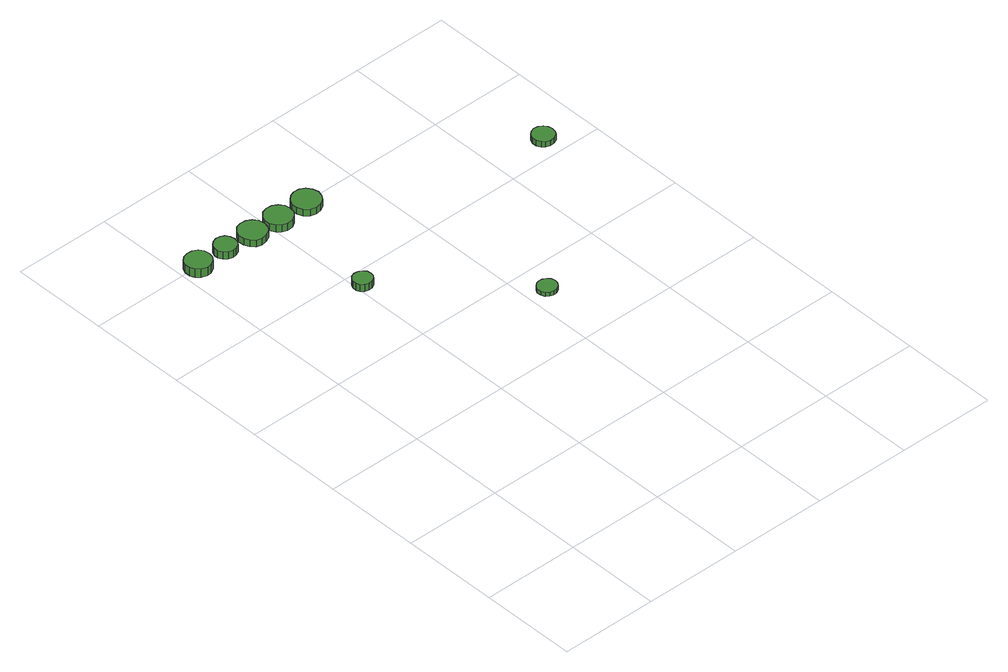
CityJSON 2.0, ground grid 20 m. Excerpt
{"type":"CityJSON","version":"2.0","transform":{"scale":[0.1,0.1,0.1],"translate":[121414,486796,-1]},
"CityObjects":{
"tree1":{"type":"SolitaryVegetationObject","attributes":{"function":"something"},"geometry":[{"type":"MultiSurface","lod":"1","boundaries":[[[0,1,2,3,4,5,6,7,8,9,10,11,12,13,14]],[[15,16,17,18,19,20,21,22,23,24,25,26,27,28,29]],[[0,29,28,1]],[[1,28,27,2]],[[2,27,26,3]],[[3,26,25,4]],[[4,25,24,5]],[[5,24,23,6]],[[6,23,22,7]],[[7,22,21,8]],[[8,21,20,9]],[[9,20,19,10]],[[10,19,18,11]],[[11,18,17,12]],[[12,17,16,13]],[[13,16,15,14]],[[14,15,29,0]]]}]},
"tree2":{"type":"SolitaryVegetationObject","attributes":{"function":"something"},"geometry":[{"type":"MultiSurface","lod":"1","boundaries":[[[30,31,32,33,34,35,36,37,38,39,40,41,42,43,44]],[[45,46,47,48,49,50,51,52,53,54,55,56,57,58,59]],[[30,59,58,31]],[[31,58,57,32]],[[32,57,56,33]],[[33,56,55,34]],[[34,55,54,35]],[[35,54,53,36]],[[36,53,52,37]],[[37,52,51,38]],[[38,51,50,39]],[[39,50,49,40]],[[40,49,48,41]],[[41,48,47,42]],[[42,47,46,43]],[[43,46,45,44]],[[44,45,59,30]]]}]},
"tree3":{"type":"SolitaryVegetationObject","attributes":{"function":"something"},"geometry":[{"type":"MultiSurface","lod":"1","boundaries":[[[60,61,62,63,64,65,66,67,68,69,70,71,72,73,74]],[[75,76,77,78,79,80,81,82,83,84,85,86,87,88,89]],[[60,89,88,61]],[[61,88,87,62]],[[62,87,86,63]],[[63,86,85,64]],[[64,85,84,65]],[[65,84,83,66]],[[66,83,82,67]],[[67,82,81,68]],[[68,81,80,69]],[[69,80,79,70]],[[70,79,78,71]],[[71,78,77,72]],[[72,77,76,73]],[[73,76,75,74]],[[74,75,89,60]]]}]},
"tree4":{"type":"SolitaryVegetationObject","attributes":{"function":"something"},"geometry":[{"type":"MultiSurface","lod":"1","boundaries":[[[90,91,92,93,94,95,96,97,98,99,100,101,102,103,104]],[[105,106,107,108,109,110,111,112,113,114,115,116,117,118,119]],[[90,119,118,91]],[[91,118,117,92]],[[92,117,116,93]],[[93,116,115,94]],[[94,115,114,95]],[[95,114,113,96]],[[96,113,112,97]],[[97,112,111,98]],[[98,111,110,99]],[[99,110,109,100]],[[100,109,108,101]],[[101,108,107,102]],[[102,107,106,103]],[[103,106,105,104]],[[104,105,119,90]]]}]},
"tree5":{"type":"SolitaryVegetationObject","attributes":{"function":"something"},"geometry":[{"type":"MultiSurface","lod":"1","boundaries":[[[120,121,122,123,124,125,126,127,128,129,130,131,132,133,134]],[[135,136,137,138,139,140,141,142,143,144,145,146,147,148,149]],[[120,149,148,121]],[[121,148,147,122]],[[122,147,146,123]],[[123,146,145,124]],[[124,145,144,125]],[[125,144,143,126]],[[126,143,142,127]],[[127,142,141,128]],[[128,141,140,129]],[[129,140,139,130]],[[130,139,138,131]],[[131,138,137,132]],[[132,137,136,133]],[[133,136,135,134]],[[134,135,149,120]]]}]},
"tree6":{"type":"SolitaryVegetationObject","attributes":{"function":"something"}},
"tree7":{"type":"SolitaryVegetationObject","attributes":{"function":"something"}},
"tree8":{"type":"SolitaryVegetationObject","attributes":{"function":"something"}},
"tree9":{"type":"SolitaryVegetationObject","attributes":{"function":"something"},"geometry":[{"type":"MultiSurface","lod":"1","boundaries":[[[150,151,152,153,154,155,156,157,158,159,160,161,162,163,164]],[[165,166,167,168,169,170,171,172,173,174,175,176,177,178,179]],[[150,179,178,151]],[[151,178,177,152]],[[152,177,176,153]],[[153,176,175,154]],[[154,175,174,155]],[[155,174,173,156]],[[156,173,172,157]],[[157,172,171,158]],[[158,171,170,159]],[[159,170,169,160]],[[160,169,168,161]],[[161,168,167,162]],[[162,167,166,163]],[[163,166,165,164]],[[164,165,179,150]]]}]},
"tree10":{"type":"SolitaryVegetationObject","attributes":{"function":"something"},"geometry":[{"type":"MultiSurface","lod":"1","boundaries":[[[180,181,182,183,184,185,186,187,188,189,190,191,192,193,194]],[[195,196,197,198,199,200,201,202,203,204,205,206,207,208,209]],[[180,209,208,181]],[[181,208,207,182]],[[182,207,206,183]],[[183,206,205,184]],[[184,205,204,185]],[[185,204,203,186]],[[186,203,202,187]],[[187,202,201,188]],[[188,201,200,189]],[[189,200,199,190]],[[190,199,198,191]],[[191,198,197,192]],[[192,197,196,193]],[[193,196,195,194]],[[194,195,209,180]]]}]},
"tree11":{"type":"SolitaryVegetationObject","attributes":{"function":"something"}},
"tree12":{"type":"SolitaryVegetationObject","attributes":{"function":"something"}},
"tree13":{"type":"SolitaryVegetationObject","attributes":{"function":"something"}},
"tree14":{"type":"SolitaryVegetationObject","attributes":{"function":"something"},"geometry":[{"type":"MultiSurface","lod":"1","boundaries":[[[210,211,212,213,214,215,216,217,218,219,220,221,222,223,224]],[[225,226,227,228,229,230,231,232,233,234,235,236,237,238,239]],[[210,239,238,211]],[[211,238,237,212]],[[212,237,236,213]],[[213,236,235,214]],[[214,235,234,215]],[[215,234,233,216]],[[216,233,232,217]],[[217,232,231,218]],[[218,231,230,219]],[[219,230,229,220]],[[220,229,228,221]],[[221,228,227,222]],[[222,227,226,223]],[[223,226,225,224]],[[224,225,239,210]]]}]}
},
"vertices":[
[60,996,27],[58,1007,27],[52,1016,27],[42,1021,27],[32,1022,27],[21,1019,27],[13,1012,27],[9,1002,27],[9,991,27],[13,981,27],[21,974,27],[32,970,27],[42,971,27],[52,977,27],[58,986,27],[58,986,8],[52,977,8],[42,971,8],[32,970,8],[21,974,8],[13,981,8],[9,991,8],[9,1002,8],[13,1012,8],[21,1019,8],[32,1022,8],[42,1021,8],[52,1016,8],[58,1007,8],[60,996,8],
[121,997,25],[119,1006,25],[114,1014,25],[106,1018,25],[97,1019,25],[88,1016,25],[81,1010,25],[77,1002,25],[77,992,25],[81,984,25],[88,978,25],[97,975,25],[106,976,25],[114,980,25],[119,988,25],[119,988,9],[114,980,9],[106,976,9],[97,975,9],[88,978,9],[81,984,9],[77,992,9],[77,1002,9],[81,1010,9],[88,1016,9],[97,1019,9],[106,1018,9],[114,1014,9],[119,1006,9],[121,997,9],
[233,769,23],[232,777,23],[227,783,23],[220,787,23],[212,788,23],[204,786,23],[198,780,23],[195,773,23],[195,765,23],[198,758,23],[204,753,23],[212,750,23],[220,751,23],[227,755,23],[232,761,23],[232,761,8],[227,755,8],[220,751,8],[212,750,8],[204,753,8],[198,758,8],[195,765,8],[195,773,8],[198,780,8],[204,786,8],[212,788,8],[220,787,8],[227,783,8],[232,777,8],[233,769,8],
[188,993,24],[186,1005,24],[179,1014,24],[169,1020,24],[157,1021,24],[146,1018,24],[138,1010,24],[133,999,24],[133,987,24],[138,977,24],[146,969,24],[157,965,24],[169,967,24],[179,972,24],[186,982,24],[186,982,9],[179,972,9],[169,967,9],[157,965,9],[146,969,9],[138,977,9],[133,987,9],[133,999,9],[138,1010,9],[146,1018,9],[157,1021,9],[169,1020,9],[179,1014,9],[186,1005,9],[188,993,9],
[248,992,25],[246,1003,25],[239,1012,25],[229,1018,25],[217,1019,25],[206,1016,25],[198,1008,25],[193,997,25],[193,986,25],[198,975,25],[206,968,25],[217,964,25],[229,965,25],[239,971,25],[246,980,25],[246,980,9],[239,971,9],[229,965,9],[217,964,9],[206,968,9],[198,975,9],[193,986,9],[193,997,9],[198,1008,9],[206,1016,9],[217,1019,9],[229,1018,9],[239,1012,9],[246,1003,9],[248,992,9],
[316,992,23],[313,1004,23],[306,1014,23],[296,1020,23],[284,1021,23],[273,1017,23],[264,1009,23],[259,998,23],[259,986,23],[264,975,23],[273,967,23],[284,964,23],[296,965,23],[306,971,23],[313,981,23],[313,981,8],[306,971,8],[296,965,8],[284,964,8],[273,967,8],[264,975,8],[259,986,8],[259,998,8],[264,1009,8],[273,1017,8],[284,1021,8],[296,1020,8],[306,1014,8],[313,1004,8],[316,992,8],
[461,542,16],[459,550,16],[454,556,16],[447,560,16],[439,561,16],[432,559,16],[426,553,16],[422,546,16],[422,538,16],[426,530,16],[432,525,16],[439,523,16],[447,523,16],[454,527,16],[459,534,16],[459,534,7],[454,527,7],[447,523,7],[439,523,7],[432,525,7],[426,530,7],[422,538,7],[422,546,7],[426,553,7],[432,559,7],[439,561,7],[447,560,7],[454,556,7],[459,550,7],[461,542,7],
[734,844,19],[732,853,19],[727,860,19],[719,865,19],[710,866,19],[701,863,19],[695,857,19],[691,848,19],[691,839,19],[695,831,19],[701,825,19],[710,822,19],[719,823,19],[727,827,19],[732,835,19],[732,835,7],[727,827,7],[719,823,7],[710,822,7],[701,825,7],[695,831,7],[691,839,7],[691,848,7],[695,857,7],[701,863,7],[710,866,7],[719,865,7],[727,860,7],[732,853,7],[734,844,7]
]}
